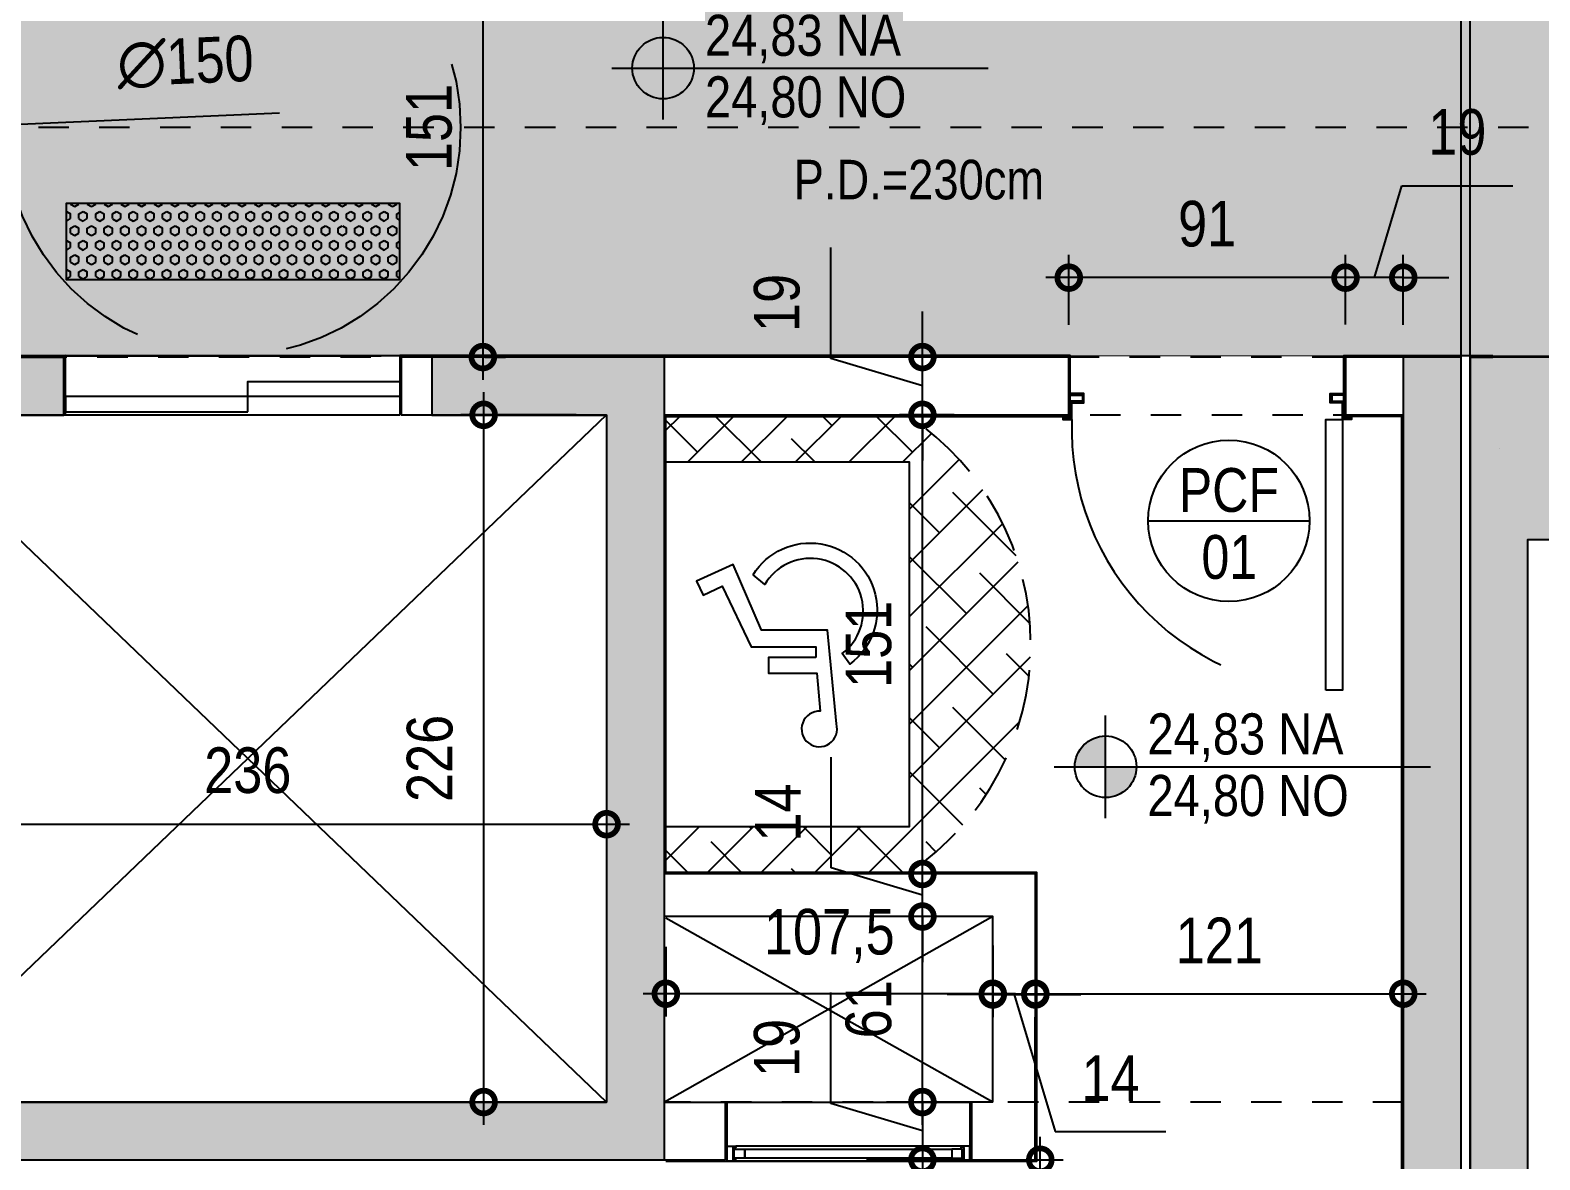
# Model space of a CAD drawing. Header units: metres. Extents: x -208 to 570, y -18 to 184.
# Drawn here: x 0.464 to 5.429, y -0.19 to 3.525 of the extents above; entities that cross this region are included whole.
import ezdxf
from ezdxf.enums import TextEntityAlignment as Align

# ---------------------------------------------------------------- set-up
doc = ezdxf.new("R2010")
doc.units = ezdxf.units.M
doc.header["$PDMODE"] = 35
doc.linetypes.add('DASHEDX2', pattern=[1.5, 1, -0.5])
doc.linetypes.add('ESTILO_TQS_0004', pattern=[1.12, 0.5, -0.2, 0.01, -0.2, 0.01, -0.2])
for name, color, linetype in [('1', 232, 'DASHEDX2'), ('20', 232, 'Continuous'), ('205', 232, 'ESTILO_TQS_0004'), ('242', 143, 'Continuous'), ('3', 2, 'Continuous'), ('ARQ-ALV ACAB', 4, 'Continuous'), ('ARQ-ALV OSSO', 5, 'Continuous'), ('ARQ-AUX1', 1, 'Continuous'), ('ARQ-CAX @ 1', 1, 'Continuous'), ('ARQ-DIM', 2, 'Continuous'), ('ARQ-DIM EMBASAM', 2, 'Continuous'), ('ARQ-HTC', 251, 'Continuous'), ('ARQ-PRJ', 7, 'DASHEDX2'), ('ARQ-SIM', 1, 'Continuous'), ('ARQ-SIM EMBASAM', 1, 'Continuous'), ('ARQ-TXT EMBASAM', 2, 'Continuous')]:
    doc.layers.add(name, color=color, linetype=linetype)
doc.layers.add('ARQ-FORRO', color=9, linetype='Continuous', lineweight=5)
doc.styles.add('Adesa', font='ARIALN.TTF')
doc.dimstyles.new('ADESA 1-0075', dxfattribs={"dimtxt": 0.15, "dimasz": 0.15, "dimexe": 0.075, "dimexo": 0.1, "dimgap": 0.1, "dimtad": 1, "dimdec": 1, "dimlfac": 100, "dimzin": 12, "dimtxsty": 'Adesa', "dimblk": 'DOTSMALL', "dimcen": 1, "dimdle": 0.075, "dimclrd": 1, "dimclre": 1, "dimclrt": 256, "dimazin": 3, "dimtm": 1e-09, "dimtfac": 1, "dimtdec": 1, "dimtmove": 1, "dimatfit": 0, "dimldrblk": 'DOTSMALL', "dimfxl": 0.8, "dimtvp": 2, "dimtolj": 1, "dimtzin": 0, "dimarcsym": 0})

# ---------------------------------------------------------------- blocks, each defined once
blk = doc.blocks.new('_DotSmall')
at = {"color": 0, "linetype": 'ByBlock', "const_width": 0.5}
blk.add_lwpolyline([(-0.0625, 0, 1), (0.0625, 0, 1)], format="xyb", close=True, dxfattribs=at)
blk = doc.blocks.new('*D126')
at = {"layer": 'ARQ-DIM EMBASAM', "color": 1, "lineweight": -2, "transparency": 16777216}
for p, q in [((3.7863, -1.4849), (3.7863, -0.115)), ((3.215, -0.19), (3.8613, -0.19)), ((3.4618, -1.4099), (3.8613, -1.4099))]:
    blk.add_line(p, q, dxfattribs=at)
at = {"layer": 'Defpoints', "color": 0, "transparency": 16777216}
for p in [(3.115, -0.19, 0), (3.7863, -0.19), (3.3618, -1.4099, 0)]:
    blk.add_point(p, dxfattribs=at)
at = {"layer": 'ARQ-DIM EMBASAM', "color": 1, "lineweight": -2, "transparency": 16777216, "xscale": 0.15, "yscale": 0.15, "zscale": 0.15}
for p, rotation in [((3.7863, -0.19), 90), ((3.7863, -1.4099), 270)]:
    blk.add_blockref('_DotSmall', p, dxfattribs=dict(at, rotation=rotation))
at = {"layer": 'ARQ-DIM EMBASAM', "transparency": 16777216, "insert": (3.611, -0.8), "char_height": 0.15, "attachment_point": 5, "rotation": 90, "style": 'Adesa'}
blk.add_mtext('\\A1;122', dxfattribs=at)
blk = doc.blocks.new('*D128')
at = {"layer": 'ARQ-DIM EMBASAM', "color": 1, "lineweight": -2, "transparency": 16777216}
for p, q in [((4.885, 2.7111), (4.9754, 3.0127)), ((4.9754, 3.0127), (5.3404, 3.0127)), ((4.79, 2.5576), (4.79, 2.7861)), ((4.98, 2.5564), (4.98, 2.7861)), ((4.79, 2.7111), (4.64, 2.7111)), ((4.98, 2.7111), (4.79, 2.7111)), ((4.98, 2.7111), (4.79, 2.7111)), ((4.98, 2.7111), (5.13, 2.7111))]:
    blk.add_line(p, q, dxfattribs=at)
at = {"layer": 'Defpoints', "color": 0, "transparency": 16777216}
for p in [(4.79, 2.7111), (4.79, 2.4576, 0), (4.98, 2.4564, 0)]:
    blk.add_point(p, dxfattribs=at)
at = {"layer": 'ARQ-DIM EMBASAM', "color": 1, "lineweight": -2, "transparency": 16777216, "xscale": 0.15, "yscale": 0.15, "zscale": 0.15}
blk.add_blockref('_DotSmall', (4.79, 2.7111), dxfattribs=at)
at = {"layer": 'ARQ-DIM EMBASAM', "color": 1, "lineweight": -2, "transparency": 16777216, "xscale": 0.15, "yscale": 0.15, "zscale": 0.15, "rotation": 180}
blk.add_blockref('_DotSmall', (4.98, 2.7111), dxfattribs=at)
at = {"layer": 'ARQ-DIM EMBASAM', "transparency": 16777216, "insert": (5.1579, 3.1893), "char_height": 0.15, "attachment_point": 5, "style": 'Adesa'}
blk.add_mtext('\\A1;19', dxfattribs=at)
blk = doc.blocks.new('*D129')
at = {"layer": 'ARQ-DIM EMBASAM', "color": 1, "lineweight": -2, "transparency": 16777216}
for p, q in [((3.88, 2.5564), (3.88, 2.7861)), ((4.79, 2.5576), (4.79, 2.7861)), ((4.865, 2.7111), (3.805, 2.7111))]:
    blk.add_line(p, q, dxfattribs=at)
at = {"layer": 'Defpoints', "color": 0, "transparency": 16777216}
for p in [(3.88, 2.7111), (3.88, 2.4564, 0), (4.79, 2.4576, 0)]:
    blk.add_point(p, dxfattribs=at)
at = {"layer": 'ARQ-DIM EMBASAM', "color": 1, "lineweight": -2, "transparency": 16777216, "xscale": 0.15, "yscale": 0.15, "zscale": 0.15, "rotation": 180}
blk.add_blockref('_DotSmall', (3.88, 2.7111), dxfattribs=at)
at = {"layer": 'ARQ-DIM EMBASAM', "color": 1, "lineweight": -2, "transparency": 16777216, "xscale": 0.15, "yscale": 0.15, "zscale": 0.15}
blk.add_blockref('_DotSmall', (4.79, 2.7111), dxfattribs=at)
at = {"layer": 'ARQ-DIM EMBASAM', "transparency": 16777216, "insert": (4.335, 2.8877), "char_height": 0.15, "attachment_point": 5, "style": 'Adesa'}
blk.add_mtext('\\A1;91', dxfattribs=at)
blk = doc.blocks.new('*D130')
at = {"layer": 'ARQ-DIM EMBASAM', "color": 1, "lineweight": -2, "transparency": 16777216}
for p, q in [((3.097, 2.4454), (3.097, 2.8104)), ((3.3986, 2.45), (3.3986, 2.6)), ((3.3986, 2.355), (3.097, 2.4454)), ((3.346, 2.45), (3.3236, 2.45)), ((3.3986, 2.26), (3.3986, 2.45)), ((3.3986, 2.26), (3.3986, 2.45)), ((3.346, 2.26), (3.3236, 2.26)), ((3.3986, 2.26), (3.3986, 2.11))]:
    blk.add_line(p, q, dxfattribs=at)
at = {"layer": 'Defpoints', "color": 0, "transparency": 16777216}
for p in [(3.3986, 2.45), (3.446, 2.45, 0), (3.446, 2.26, 0)]:
    blk.add_point(p, dxfattribs=at)
at = {"layer": 'ARQ-DIM EMBASAM', "color": 1, "lineweight": -2, "transparency": 16777216, "xscale": 0.15, "yscale": 0.15, "zscale": 0.15}
for p, rotation in [((3.3986, 2.45), 270), ((3.3986, 2.26), 90)]:
    blk.add_blockref('_DotSmall', p, dxfattribs=dict(at, rotation=rotation))
at = {"layer": 'ARQ-DIM EMBASAM', "transparency": 16777216, "insert": (2.9204, 2.6279), "char_height": 0.15, "attachment_point": 5, "rotation": 90, "style": 'Adesa'}
blk.add_mtext('\\A1;19', dxfattribs=at)
blk = doc.blocks.new('*D131')
at = {"layer": 'ARQ-DIM EMBASAM', "color": 1, "lineweight": -2, "transparency": 16777216}
for p, q in [((2.555, 0.5101), (2.555, 0.2812)), ((3.63, 0.5151), (3.63, 0.2812)), ((3.705, 0.3562), (2.48, 0.3562))]:
    blk.add_line(p, q, dxfattribs=at)
at = {"layer": 'Defpoints', "color": 0, "transparency": 16777216}
for p in [(2.555, 0.6101, 0), (3.63, 0.6151, 0), (2.555, 0.3562)]:
    blk.add_point(p, dxfattribs=at)
at = {"layer": 'ARQ-DIM EMBASAM', "color": 1, "lineweight": -2, "transparency": 16777216, "xscale": 0.15, "yscale": 0.15, "zscale": 0.15, "rotation": 180}
blk.add_blockref('_DotSmall', (2.555, 0.3562), dxfattribs=at)
at = {"layer": 'ARQ-DIM EMBASAM', "color": 1, "lineweight": -2, "transparency": 16777216, "xscale": 0.15, "yscale": 0.15, "zscale": 0.15}
blk.add_blockref('_DotSmall', (3.63, 0.3562), dxfattribs=at)
at = {"layer": 'ARQ-DIM EMBASAM', "transparency": 16777216, "insert": (3.0925, 0.5463), "char_height": 0.15, "attachment_point": 5, "style": 'Adesa'}
blk.add_mtext('\\A1;107,5', dxfattribs=at)
blk = doc.blocks.new('*D132')
at = {"layer": 'ARQ-DIM EMBASAM', "color": 1, "lineweight": -2, "transparency": 16777216}
for p, q in [((3.63, 0.5151), (3.63, 0.2787)), ((3.77, 0.5151), (3.77, 0.2787)), ((3.63, 0.3537), (3.48, 0.3537)), ((3.63, 0.3537), (3.77, 0.3537)), ((3.63, 0.3537), (3.77, 0.3537)), ((3.7, 0.3537), (3.8353, -0.0972)), ((3.77, 0.3537), (3.92, 0.3537)), ((3.8353, -0.0972), (4.1995, -0.0972))]:
    blk.add_line(p, q, dxfattribs=at)
at = {"layer": 'Defpoints', "color": 0, "transparency": 16777216}
for p in [(3.63, 0.6151, 0), (3.77, 0.6151, 0), (3.77, 0.3537)]:
    blk.add_point(p, dxfattribs=at)
at = {"layer": 'ARQ-DIM EMBASAM', "color": 1, "lineweight": -2, "transparency": 16777216, "xscale": 0.15, "yscale": 0.15, "zscale": 0.15}
blk.add_blockref('_DotSmall', (3.63, 0.3537), dxfattribs=at)
at = {"layer": 'ARQ-DIM EMBASAM', "color": 1, "lineweight": -2, "transparency": 16777216, "xscale": 0.15, "yscale": 0.15, "zscale": 0.15, "rotation": 180}
blk.add_blockref('_DotSmall', (3.77, 0.3537), dxfattribs=at)
at = {"layer": 'ARQ-DIM EMBASAM', "transparency": 16777216, "insert": (4.0174, 0.0781), "char_height": 0.15, "attachment_point": 5, "style": 'Adesa'}
blk.add_mtext('\\A1;14', dxfattribs=at)
blk = doc.blocks.new('*D133')
at = {"layer": 'ARQ-DIM EMBASAM', "color": 1, "lineweight": -2, "transparency": 16777216}
for p, q in [((3.77, 0.5151), (3.77, 0.2812)), ((4.98, 0.5176), (4.98, 0.2812)), ((3.695, 0.3562), (5.055, 0.3562))]:
    blk.add_line(p, q, dxfattribs=at)
at = {"layer": 'Defpoints', "color": 0, "transparency": 16777216}
for p in [(3.77, 0.6151, 0), (4.98, 0.6176, 0), (4.98, 0.3562)]:
    blk.add_point(p, dxfattribs=at)
at = {"layer": 'ARQ-DIM EMBASAM', "color": 1, "lineweight": -2, "transparency": 16777216, "xscale": 0.15, "yscale": 0.15, "zscale": 0.15, "rotation": 180}
blk.add_blockref('_DotSmall', (3.77, 0.3562), dxfattribs=at)
at = {"layer": 'ARQ-DIM EMBASAM', "color": 1, "lineweight": -2, "transparency": 16777216, "xscale": 0.15, "yscale": 0.15, "zscale": 0.15}
blk.add_blockref('_DotSmall', (4.98, 0.3562), dxfattribs=at)
at = {"layer": 'ARQ-DIM EMBASAM', "transparency": 16777216, "insert": (4.375, 0.5315), "char_height": 0.15, "attachment_point": 5, "style": 'Adesa'}
blk.add_mtext('\\A1;121', dxfattribs=at)
blk = doc.blocks.new('*D134')
at = {"layer": 'ARQ-DIM EMBASAM', "color": 1, "lineweight": -2, "transparency": 16777216}
for p, q in [((3.3986, -0.0751), (3.3986, 0.685)), ((3.53, 0.61), (3.3236, 0.61)), ((3.4155, -0.0001), (3.3236, -0.0001))]:
    blk.add_line(p, q, dxfattribs=at)
at = {"layer": 'Defpoints', "color": 0, "transparency": 16777216}
for p in [(3.3986, 0.61), (3.63, 0.61, 0), (3.5155, -0.0001, 0)]:
    blk.add_point(p, dxfattribs=at)
at = {"layer": 'ARQ-DIM EMBASAM', "color": 1, "lineweight": -2, "transparency": 16777216, "xscale": 0.15, "yscale": 0.15, "zscale": 0.15}
for p, rotation in [((3.3986, 0.61), 90), ((3.3986, -0.0001), 270)]:
    blk.add_blockref('_DotSmall', p, dxfattribs=dict(at, rotation=rotation))
at = {"layer": 'ARQ-DIM EMBASAM', "transparency": 16777216, "insert": (3.222, 0.305), "char_height": 0.15, "attachment_point": 5, "rotation": 90, "style": 'Adesa'}
blk.add_mtext('\\A1;61', dxfattribs=at)
blk = doc.blocks.new('*D135')
at = {"layer": 'ARQ-DIM EMBASAM', "color": 1, "lineweight": -2, "transparency": 16777216}
for p, q in [((3.0983, 0.7701), (3.0983, 1.1343)), ((3.3986, 0.75), (3.3986, 0.9)), ((3.3986, 0.68), (3.0983, 0.7701)), ((3.5675, 0.75), (3.3236, 0.75)), ((3.3986, 0.61), (3.3986, 0.75)), ((3.3986, 0.61), (3.3986, 0.75)), ((3.53, 0.61), (3.3236, 0.61)), ((3.3986, 0.61), (3.3986, 0.46))]:
    blk.add_line(p, q, dxfattribs=at)
at = {"layer": 'Defpoints', "color": 0, "transparency": 16777216}
for p in [(3.3986, 0.75), (3.6675, 0.75, 0), (3.63, 0.61, 0)]:
    blk.add_point(p, dxfattribs=at)
at = {"layer": 'ARQ-DIM EMBASAM', "color": 1, "lineweight": -2, "transparency": 16777216, "xscale": 0.15, "yscale": 0.15, "zscale": 0.15}
for p, rotation in [((3.3986, 0.75), 270), ((3.3986, 0.61), 90)]:
    blk.add_blockref('_DotSmall', p, dxfattribs=dict(at, rotation=rotation))
at = {"layer": 'ARQ-DIM EMBASAM', "transparency": 16777216, "insert": (2.9229, 0.9522), "char_height": 0.15, "attachment_point": 5, "rotation": 90, "style": 'Adesa'}
blk.add_mtext('\\A1;14', dxfattribs=at)
blk = doc.blocks.new('*D136')
at = {"layer": 'ARQ-DIM EMBASAM', "color": 1, "lineweight": -2, "transparency": 16777216}
for p, q in [((3.3986, 0.675), (3.3986, 2.335)), ((3.5035, 2.26), (3.3236, 2.26)), ((3.5675, 0.75), (3.3236, 0.75))]:
    blk.add_line(p, q, dxfattribs=at)
at = {"layer": 'Defpoints', "color": 0, "transparency": 16777216}
for p in [(3.3986, 2.26), (3.6035, 2.26, 0), (3.6675, 0.75, 0)]:
    blk.add_point(p, dxfattribs=at)
at = {"layer": 'ARQ-DIM EMBASAM', "color": 1, "lineweight": -2, "transparency": 16777216, "xscale": 0.15, "yscale": 0.15, "zscale": 0.15}
for p, rotation in [((3.3986, 2.26), 90), ((3.3986, 0.75), 270)]:
    blk.add_blockref('_DotSmall', p, dxfattribs=dict(at, rotation=rotation))
at = {"layer": 'ARQ-DIM EMBASAM', "transparency": 16777216, "insert": (3.222, 1.505), "char_height": 0.15, "attachment_point": 5, "rotation": 90, "style": 'Adesa'}
blk.add_mtext('\\A1;151', dxfattribs=at)
blk = doc.blocks.new('NipAcOs')
at = {"layer": 'ARQ-SIM'}
h = blk.add_hatch(color=256, dxfattribs=at)
h.dxf.hatch_style = 1
h.paths.add_polyline_path([(0, 0.15, 0.414214), (-0.15, 0), (0, 0)])
h.paths.add_polyline_path([(0.15, 0), (0, 0), (0, -0.15, 0.414214)])
for p, q in [((0, -0.25), (0, 0.25)), ((-0.25, 0), (0.15, 0)), ((0.15, 0), (1.5834, 0))]:
    blk.add_line(p, q, dxfattribs=at)
blk.add_circle((0, 0), 0.15, dxfattribs=at)
at = {"style": 'Adesa'}
for p in [(0.204, 0.06), (0.204, -0.24)]:
    blk.add_attdef('000,00', p, '', height=0.2, dxfattribs=at)
blk = doc.blocks.new('TIPO COTA$0$Chamada_planta')
at = {"layer": 'ARQ-SIM'}
blk.add_line((-0.983, 0), (0.983, 0), dxfattribs=at)
blk.add_circle((0, 0), 0.983, dxfattribs=at)
at = {"layer": 'ARQ-SIM', "color": 2, "style": 'Adesa'}
for tag, p in [('NUMERO', (0, 0.234)), ('C.D.', (0, -0.272))]:
    blk.add_attdef(tag, text='', height=0.5, dxfattribs=at).set_placement(p, align=Align.MIDDLE_CENTER)
blk = doc.blocks.new('*D246')
at = {"layer": 'ARQ-DIM', "color": 1, "lineweight": -2, "transparency": 16777216}
for p, q in [((3.097, -0.0045), (3.097, 0.3604)), ((3.3986, 0), (3.3986, 0.15)), ((3.3986, -0.095), (3.097, -0.0045)), ((3.4905, 0), (3.3236, 0)), ((3.3986, 0), (3.3986, -0.19)), ((3.3986, 0), (3.3986, -0.19)), ((3.4905, -0.19), (3.3236, -0.19)), ((3.3986, -0.19), (3.3986, -0.34))]:
    blk.add_line(p, q, dxfattribs=at)
at = {"layer": 'Defpoints', "color": 0, "transparency": 16777216}
for p in [(3.5905, 0), (3.3986, -0.19), (3.5905, -0.19, 0)]:
    blk.add_point(p, dxfattribs=at)
at = {"layer": 'ARQ-DIM', "color": 1, "lineweight": -2, "transparency": 16777216, "xscale": 0.15, "yscale": 0.15, "zscale": 0.15}
for p, rotation in [((3.3986, 0), 270), ((3.3986, -0.19), 90)]:
    blk.add_blockref('_DotSmall', p, dxfattribs=dict(at, rotation=rotation))
at = {"layer": 'ARQ-DIM', "transparency": 16777216, "insert": (2.9204, 0.1779), "char_height": 0.15, "attachment_point": 5, "rotation": 90, "style": 'Adesa'}
blk.add_mtext('\\A1;19', dxfattribs=at)
blk = doc.blocks.new('*U457')
at = {"layer": 'ARQ-HTC'}
h = blk.add_hatch(dxfattribs=at)
h.set_pattern_fill('ANSI38', color=256, angle=90)
h.set_pattern_definition([(135, (28.00371, -133.90091), (-0.08838835, -0.08838835), []), (225, (28.00371, -133.90091), (-0.08838835, -0.26516504), [0.3125, -0.1875])])
h.paths.add_polyline_path([(-0.15, 0.8), (-0.15, 0), (0, 0), (0, 0.8), (1.2, 0.8), (1.2, 0), (1.35, 0), (1.35, 0.8, 0.533333)])
at = {"color": 7, "linetype": 'DASHEDX2', "ltscale": 0.2}
blk.add_lwpolyline([(1.35, 0.8), (1.35, 0), (-0.15, 0), (-0.15, 0.8, -0.533333)], format="xyb", close=True, dxfattribs=at)
at = {"flags": 128}
blk.add_lwpolyline([(0, 0), (0, 0.8), (1.2, 0.8), (1.2, 0)], close=True, dxfattribs=at)
for points in [[(0.3708, 0.2869, -1.21092), (0.6645, 0.605), (0.63, 0.5799, 1.220785), (0.4034, 0.3251)], [(0.6428, 0.493), (0.6428, 0.3378), (0.6946, 0.3378), (0.6946, 0.4964), (0.8198, 0.5078, 3.158623), (0.8613, 0.5607), (0.5527, 0.5315), (0.5527, 0.3144), (0.3374, 0.2209), (0.3925, 0.1007), (0.4376, 0.1222), (0.4087, 0.1854), (0.6078, 0.281), (0.6078, 0.493)]]:
    blk.add_lwpolyline(points, format="xyb", close=True, dxfattribs=at)
blk = doc.blocks.new('*U458')
for points in [[(-0.91, -0.09), (-0.915, -0.09), (-0.915, -0.1), (-0.885, -0.1), (-0.885, -0.045), (-0.845, -0.045), (-0.845, -0.015), (-0.89, -0.015), (-0.89, -0.02), (-0.85, -0.02), (-0.85, -0.04), (-0.89, -0.04), (-0.89, -0.095), (-0.91, -0.095), (-0.91, -0.09)], [(0.03, -0.09), (0.035, -0.09), (0.035, -0.1), (0.005, -0.1), (0.005, -0.045), (-0.035, -0.045), (-0.035, -0.015), (0.01, -0.015), (0.01, -0.02), (-0.03, -0.02), (-0.03, -0.04), (0.01, -0.04), (0.01, -0.095), (0.03, -0.095), (0.03, -0.09)]]:
    blk.add_lwpolyline(points)
blk.add_lwpolyline([(-0.05, -0.99), (-0.05, -0.1), (0.005, -0.1), (0.005, -0.99)], close=True)
at = {"layer": 'ARQ-PRJ'}
blk.add_arc((-0.026, -0.131), 0.8596, 177.9345, 272.0655, dxfattribs=at)
blk = doc.blocks.new('*U467')
at = {"layer": 'ARQ-HTC'}
h = blk.add_hatch(dxfattribs=at)
h.set_pattern_fill('HEX', color=256, scale=0.5)
h.set_pattern_definition([(0, (0, 10.2387), (0, 2.7496307), [1.5875, -3.175]), (120, (0, 10.2387), (-2.38125, -1.3748153), [1.5875, -3.175]), (60, (1.5875, 10.2387), (-2.38125, 1.3748153), [1.5875, -3.175])])
h.paths.add_polyline_path([(1521.89, 743.99), (1546.89, 743.99), (1546.89, 753.99), (1546.89, 853.75), (1521.89, 853.75)])
at = {"color": 252}
blk.add_lwpolyline([(1546.89, 753.99), (1546.89, 743.99), (1521.89, 743.99), (1521.89, 853.75), (1546.89, 853.75), (1546.89, 753.99)], dxfattribs=at)
blk = doc.blocks.new('*U469')
at = {"color": 0, "linetype": 'ByBlock', "ltscale": 0.5}
for points in [[(0.02, -0.045), (0.02, -0.045), (0.02, -0.045), (0.02, -0.045), (0.02, -0.045), (0.02, -0.045), (0.02, -0.045), (0.02, -0.045), (0.02, -0.045), (0.03, -0.045), (0.03, -0.05), (0, -0.05), (0, 0), (0.03, 0), (0.03, -0.005), (0.02, -0.005), (0.02, -0.045)], [(0.78, -0.045), (0.78, -0.045), (0.78, -0.045), (0.78, -0.045), (0.78, -0.045), (0.78, -0.045), (0.78, -0.045), (0.78, -0.045), (0.78, -0.045), (0.77, -0.045), (0.77, -0.05), (0.8, -0.05), (0.8, 0), (0.77, 0), (0.77, -0.005), (0.78, -0.005), (0.78, -0.045)], [(0.025, -0.01), (0.06, -0.01), (0.06, -0.04), (0.025, -0.04)], [(0.775, -0.01), (0.74, -0.01), (0.74, -0.04), (0.775, -0.04)]]:
    blk.add_lwpolyline(points, close=True, dxfattribs=at)
at = {"color": 8, "linetype": 'ByBlock', "ltscale": 0.5}
for points in [[(0.77, 0), (0.03, 0)], [(0.77, -0.05), (0.03, -0.05)]]:
    blk.add_lwpolyline(points, dxfattribs=at)
at = {"color": 7, "linetype": 'ByBlock', "ltscale": 0.5}
blk.add_lwpolyline([(0.74, -0.01), (0.74, -0.04), (0.06, -0.04), (0.06, -0.01)], close=True, dxfattribs=at)
blk = doc.blocks.new('CIRCULAÇAO VERTICAL EMBASAMENTO')
at = {"layer": 'ARQ-FORRO'}
h = blk.add_hatch(color=256, dxfattribs=at)
h.dxf.hatch_style = 1
h.paths.add_polyline_path([(-0.3501, 2.452), (5.5549, 2.4551), (5.555, 3.9601), (4.98, 3.96), (4.98, 4.4652), (3.8253, 4.4654), (3.8249, 9.235), (2.3249, 9.2351), (2.3249, 3.955), (-0.3501, 3.955)])
at = {"color": 7}
blk.add_lwpolyline([(2.7549, -0.0001), (3.5549, -0.0001)], dxfattribs=at)
at = {"layer": 'ARQ-ALV ACAB', "elevation": 0}
for points in [[(0.58, 2.26), (0.58, 2.455), (-0.35, 2.452)], [(2.5549, -0.195), (3.7749, -0.195), (3.775, 0.755), (2.555, 0.755), (2.555, 2.255), (3.885, 2.255), (3.8849, 2.455), (1.6799, 2.455), (1.6799, 2.26)], [(4.975, -2.1163), (4.9749, 2.255), (4.785, 2.255), (4.7849, 2.455), (5.2749, 2.455)], [(2.7499, -0.0001), (2.7549, -0.0001), (2.7549, -0.195)], [(3.5599, 0), (3.5549, 0), (3.5549, -0.195)]]:
    blk.add_lwpolyline(points, dxfattribs=at)
at = {"layer": 'ARQ-ALV OSSO', "elevation": 0}
for points in [[(-0.275, 2.45), (0.575, 2.45)], [(-0.075, -3), (5.17, -3), (5.1699, 2.45), (4.7899, 2.45), (4.79, 2.26), (4.98, 2.26), (4.98, -2.81), (0, -2.81), (0, -0.19), (2.5499, -0.19), (2.55, 2.26)], [(0.575, 2.45), (0.575, 2.26)], [(2.55, 2.26), (3.88, 2.26), (3.8799, 2.45), (2.6249, 2.45), (1.6849, 2.45), (1.6849, 2.26), (2.36, 2.26)], [(5.275, -3), (5.2, -3), (5.1999, 2.45), (5.2749, 2.45)], [(0, 2.26), (0.575, 2.26)], [(2.36, 2.26), (2.36, 0)], [(3.5599, -0.19), (3.7699, -0.19), (3.77, 0.75), (2.55, 0.75)], [(3.6299, 0), (3.63, 0.61), (2.55, 0.61)], [(0, 0), (2.36, 0)], [(2.7499, 0), (2.7499, -0.19)], [(3.5599, 0), (3.5599, -0.19)], [(2.5499, -0.19), (2.7499, -0.19)]]:
    blk.add_lwpolyline(points, dxfattribs=at)
at = {"layer": 'ARQ-ALV OSSO'}
for points in [[(2.5499, -0.0001), (2.7549, -0.0001)], [(3.6299, 0), (3.5599, 0)]]:
    blk.add_lwpolyline(points, dxfattribs=at)
at = {"layer": 'ARQ-AUX1'}
for p, q in [((0.58, 2.455, 0), (1.6799, 2.455, 0)), ((0.58, 2.26, 0), (1.6799, 2.26, 0))]:
    blk.add_line(p, q, dxfattribs=at)
at = {"layer": 'ARQ-AUX1', "elevation": 0}
for points in [[(1.18, 2.32), (1.18, 2.37), (1.6799, 2.37), (1.6798, 2.32)], [(1.18, 2.27), (1.18, 2.32), (0.58, 2.3199), (0.58, 2.2699)]]:
    blk.add_lwpolyline(points, close=True, dxfattribs=at)
at = {"layer": 'ARQ-FORRO', "elevation": 0}
blk.add_lwpolyline([(-0.3501, 2.452), (5.5549, 2.4551), (5.555, 3.9601), (4.98, 3.96), (4.98, 4.4652), (3.8253, 4.4654), (3.8249, 9.235), (2.3249, 9.2351), (2.3249, 3.955), (-0.3501, 3.955)], close=True, dxfattribs=at)
at = {"layer": 'ARQ-PRJ'}
blk.add_circle((1.13, 3.205, 0), 0.75, dxfattribs=at)
at = {"layer": 'ARQ-SIM', "elevation": 0}
for points in [[(2.36, 2.26), (0, 0)], [(2.36, 0), (0, 2.26)], [(3.63, 0.61), (2.5499, 0)], [(3.6299, 0), (2.555, 0.605)]]:
    blk.add_lwpolyline(points, dxfattribs=at)
at = {"color": 252, "xscale": -0.01000000000000001, "yscale": 0.01000000000000001, "zscale": 0.01000000000000001, "rotation": 270}
blk.add_blockref('*U467', (-6.8577, -12.5142, 0), dxfattribs=at)
at = {"layer": 'ARQ-CAX @ 1'}
for name, p in [('*U458', (4.775, 2.345, 0)), ('*U469', (2.7549, -0.145, 0))]:
    blk.add_blockref(name, p, dxfattribs=at)
at = {"layer": 'ARQ-SIM', "rotation": 270.0000000647859}
blk.add_blockref('*U457', (2.555, 2.105, 0), dxfattribs=at)
blk = doc.blocks.new('*D427')
at = {"layer": 'ARQ-DIM EMBASAM', "color": 1, "lineweight": -2, "transparency": 16777216}
for p, q in [((1.953, 4.035), (1.953, 2.375)), ((1.9593, 3.96), (2.028, 3.96)), ((1.9593, 2.45), (2.028, 2.45))]:
    blk.add_line(p, q, dxfattribs=at)
at = {"layer": 'Defpoints', "color": 0, "transparency": 16777216}
for p in [(1.8593, 3.96, 0), (1.8593, 2.45, 0), (1.953, 2.45)]:
    blk.add_point(p, dxfattribs=at)
at = {"layer": 'ARQ-DIM EMBASAM', "color": 1, "lineweight": -2, "transparency": 16777216, "xscale": 0.15, "yscale": 0.15, "zscale": 0.15}
for p, rotation in [((1.953, 3.96), 90), ((1.953, 2.45), 270)]:
    blk.add_blockref('_DotSmall', p, dxfattribs=dict(at, rotation=rotation))
at = {"layer": 'ARQ-DIM EMBASAM', "transparency": 16777216, "insert": (1.7764, 3.205), "char_height": 0.15, "attachment_point": 5, "rotation": 90, "style": 'Adesa'}
blk.add_mtext('\\A1;151', dxfattribs=at)
blk = doc.blocks.new('*D429')
at = {"layer": 'ARQ-DIM EMBASAM', "color": 1, "lineweight": -2, "transparency": 16777216}
for p, q in [((1.9556, 2.335), (1.9556, -0.075)), ((2.26, 2.26), (1.8806, 2.26)), ((2.2599, 0), (1.8806, 0))]:
    blk.add_line(p, q, dxfattribs=at)
at = {"layer": 'Defpoints', "color": 0, "transparency": 16777216}
for p in [(2.36, 2.26, 0), (1.9556, 0), (2.3599, 0, 0)]:
    blk.add_point(p, dxfattribs=at)
at = {"layer": 'ARQ-DIM EMBASAM', "color": 1, "lineweight": -2, "transparency": 16777216, "xscale": 0.15, "yscale": 0.15, "zscale": 0.15}
for p, rotation in [((1.9556, 2.26), 90), ((1.9556, 0), 270)]:
    blk.add_blockref('_DotSmall', p, dxfattribs=dict(at, rotation=rotation))
at = {"layer": 'ARQ-DIM EMBASAM', "transparency": 16777216, "insert": (1.779, 1.13), "char_height": 0.15, "attachment_point": 5, "rotation": 90, "style": 'Adesa'}
blk.add_mtext('\\A1;226', dxfattribs=at)
blk = doc.blocks.new('*D430')
at = {"layer": 'ARQ-DIM EMBASAM', "color": 1, "lineweight": -2, "transparency": 16777216}
for p, q in [((2.36, 1.0699), (2.36, 0.8387)), ((0, 0.9949), (0, 0.8387)), ((-0.075, 0.9137), (2.435, 0.9137))]:
    blk.add_line(p, q, dxfattribs=at)
at = {"layer": 'Defpoints', "color": 0, "transparency": 16777216}
for p in [(2.36, 1.1699), (0, 1.0949), (2.36, 0.9137)]:
    blk.add_point(p, dxfattribs=at)
at = {"layer": 'ARQ-DIM EMBASAM', "color": 1, "lineweight": -2, "transparency": 16777216, "xscale": 0.15, "yscale": 0.15, "zscale": 0.15, "rotation": 180}
blk.add_blockref('_DotSmall', (0, 0.9137), dxfattribs=at)
at = {"layer": 'ARQ-DIM EMBASAM', "color": 1, "lineweight": -2, "transparency": 16777216, "xscale": 0.15, "yscale": 0.15, "zscale": 0.15}
blk.add_blockref('_DotSmall', (2.36, 0.9137), dxfattribs=at)
at = {"layer": 'ARQ-DIM EMBASAM', "transparency": 16777216, "insert": (1.18, 1.0903), "char_height": 0.15, "attachment_point": 5, "style": 'Adesa'}
blk.add_mtext('\\A1;236', dxfattribs=at)
blk = doc.blocks.new('*D446')
at = {"layer": 'ARQ-DIM EMBASAM', "color": 1, "lineweight": -2, "transparency": 16777216}
blk.add_line((1.2844, 3.2516), (0.3806, 3.2127), dxfattribs=at)
at = {"layer": 'Defpoints', "color": 0, "transparency": 16777216}
for p in [(1.8792, 3.2773), (0.3806, 3.2127)]:
    blk.add_point(p, dxfattribs=at)
at = {"layer": 'ARQ-DIM EMBASAM', "color": 1, "lineweight": -2, "transparency": 16777216, "xscale": 0.15, "yscale": 0.15, "zscale": 0.15, "rotation": 182.4675350724067}
blk.add_blockref('_DotSmall', (0.3806, 3.2127), dxfattribs=at)
at = {"layer": 'ARQ-DIM EMBASAM', "transparency": 16777216, "insert": (0.9746, 3.4192), "char_height": 0.15, "attachment_point": 5, "rotation": 2.4675, "style": 'Adesa'}
blk.add_mtext('\\A1;∅150', dxfattribs=at)
blk = doc.blocks.new('est-lo-04-3s1-r00')
at = {"layer": '3'}
h = blk.add_hatch(color=8, dxfattribs=at)
h.dxf.hatch_style = 1
h.paths.add_polyline_path([(4475.191758, 253.001099), (4475.878152, 333.001099), (4505.879256, 333.001099), (4505.192862, 253.001099)])
h.paths.add_polyline_path([(3747.433087, 1169.228498), (3760.152345, 1196.349162), (3681.053169, 1233.445703), (3675.029004, 1220.600666), (3675.00299, 1203.197324)])
h.paths.add_polyline_path([(498.003039, 395.921113), (498.003039, 923.986062), (353.003016, 923.986062), (353.003016, 942.98646), (517.003016, 942.98646), (517.003016, 395.921113)])
h.paths.add_polyline_path([(2530.003309, 842.98646), (2570.003309, 842.98646), (2570.003309, 942.98646), (2530.003309, 942.98646)])
h.paths.add_polyline_path([(-1638.90411, 2308.417379), (-1639.710789, 2308.080731), (-1626.939173, 2277.47733), (-1605.475816, 2266.181704), (-1591.086746, 2295.422123), (-1602.796368, 2323.486104)])
h.paths.add_polyline_path([(4508.00299, 805.7767), (4478.00299, 805.7767), (4478.00299, 826.723061), (4459.043779, 835.628023), (4471.79773, 862.781968), (4508.00299, 845.7767)])
h.paths.add_polyline_path([(4455.672261, -47.110163), (4430.065737, -31.479874), (4388.384967, -99.763938), (4413.991491, -115.394227)])
h.paths.add_polyline_path([(520.003309, 245.003526), (520.003309, -299.999844), (555.003309, -299.999844), (555.003309, -229.999844), (539.003309, -229.999844), (539.003309, 185.003526), (555.003309, 185.003526), (555.003309, 245.003526)])
h.paths.add_polyline_path([(-35, 244.918632), (-35, 184.918632), (-19, 184.918632), (-19, -230), (-35, -230), (-35, -300), (517, -300), (517, 245), (498, 245), (498, -281), (0, -281), (0, -19), (255, -19), (255, 244.918632), (178.506963, 244.918632), (178.506963, 225.918632), (236, 225.918632), (236, 0), (0, 0), (0, 225.918632), (57.5, 225.918632), (57.5, 244.918632)])
h.paths.add_polyline_path([(-34.995574, 942.98646), (-34.995574, 872.98646), (-18.995574, 872.98646), (-18.995574, 455.988714), (-34.995574, 455.988714), (-34.995574, 395.921113), (232.004426, 395.921113), (232.004426, 481.921874), (213.004426, 481.921874), (213.004426, 414.921113), (0.004426, 414.921113), (0.004426, 923.98646), (213.004426, 923.98646), (213.004426, 854.986062), (232.004426, 854.986062), (232.004426, 923.98646), (252.004426, 923.98646), (252.004426, 942.98646)])
h.paths.add_polyline_path([(3675.00299, -300.023234), (3705.00299, -300.023234), (3705.00299, -220.023234), (3675.00299, -220.023234)])
h.paths.add_polyline_path([(4478.00299, 634.98646), (4508.00299, 634.98646), (4508.00299, 714.98646), (4478.00299, 714.98646)])
h.paths.add_polyline_path([(4050.790041, -299.818694), (4130.351793, -291.456417), (4127.215939, -261.620761), (4047.654187, -269.983038)])
h.paths.add_polyline_path([(4074.00299, 253.001099), (4104.00299, 253.001099), (4104.00299, 333.001099), (4074.00299, 333.001099)])
h.paths.add_polyline_path([(4074.00299, 634.98646), (4104.00299, 634.98646), (4104.00299, 714.98646), (4074.00299, 714.98646)])
h.paths.add_polyline_path([(4061.608776, 1022.002062), (4134.019296, 987.991525), (4146.773247, 1015.14547), (4074.362727, 1049.156007)])
h.paths.add_polyline_path([(3675.00299, 634.98646), (3705.00299, 634.98646), (3705.00299, 714.98646), (3675.00299, 714.98646)])
h.paths.add_polyline_path([(3675.00299, 253.001099), (3705.00299, 253.001099), (3705.00299, 333.001099), (3675.00299, 333.001099)])
h.paths.add_polyline_path([(2337.785418, 1567.555313), (2315.359741, 1578.604703), (2293.260961, 1533.753349), (2315.686638, 1522.703959)])
h.paths.add_polyline_path([(870.291031, 1584.94023), (853.247517, 1593.337766), (826.665145, 1539.555944), (843.70866, 1531.158408)])
h.paths.add_polyline_path([(890.02575, 1575.217005), (872.982236, 1583.614541), (846.399864, 1529.832719), (863.443379, 1521.435183)])
h.paths.add_polyline_path([(1025.867309, 1900.695523), (1008.823795, 1909.093059), (969.045991, 1828.360622), (986.089505, 1819.963086)])
h.paths.add_polyline_path([(1045.605182, 1890.970748), (1028.561668, 1899.368284), (988.783864, 1818.635847), (1005.827379, 1810.238311)])
h.paths.add_polyline_path([(-3325.919868, 1288.067867), (-3293.620189, 1301.548622), (-3303.249301, 1324.619823), (-3335.54898, 1311.139067)])
h.paths.add_polyline_path([(-2327.384158, 1704.758701), (-2295.08448, 1718.239457), (-2304.713592, 1741.310657), (-2337.01327, 1727.829901)])
h.paths.add_polyline_path([(-2830.337783, 1494.85313), (-2793.423878, 1510.25974), (-2803.05301, 1533.330931), (-2839.966914, 1517.924321)])
h.paths.add_polyline_path([(-3380.339856, 153.000156), (-3355.339856, 153.000156), (-3355.339856, 223.000156), (-3380.339856, 223.000156)])
h.paths.add_polyline_path([(-2936.336043, 204.000156), (-2936.336043, 454.000156), (-2955.336043, 454.000156), (-2955.336043, 204.000156)])
h.paths.add_polyline_path([(-2042.45661, 2561.553446), (-2019.343795, 2506.183799), (-2001.810073, 2513.502857), (-2024.922888, 2568.872504)])
h.paths.add_polyline_path([(-2269.846055, 3106.51942), (-2246.73324, 3051.149773), (-2229.199518, 3058.468831), (-2252.312333, 3113.838478)])
h.paths.add_polyline_path([(-1900.243914, 3260.782262), (-1892.924846, 3243.248545), (-1837.555212, 3266.361391), (-1844.87428, 3283.895109)])
h.paths.add_polyline_path([(213.004314, 592.921874), (232.004314, 592.921874), (232.004314, 744.000156), (213.004314, 744.000156)], flags=17)
h.paths.add_polyline_path([(3672.003309, 253.001099), (3672.003309, 388.001099), (3637.003309, 388.001099), (3637.003309, 253.001099)])
h.paths.add_polyline_path([(3637.003309, 942.98646), (3637.003194, 872.98646), (3653.003309, 872.98646), (3653.003309, 599.001099), (3637.003309, 599.001099), (3637.003309, 539.001099), (3672.003309, 539.001099), (3672.003309, 942.98646)])
h.paths.add_polyline_path([(3672.003424, 102.001099), (3637.003309, 102.001099), (3637.003309, 42.001099), (3653.003307, 42.001099), (3653.003307, -229.998901), (3637.003309, -229.998901), (3637.003309, -299.998901), (3672.003424, -299.998901)])
h.paths.add_polyline_path([(3075.003309, -299.999844), (3110.003309, -299.999844), (3110.003309, -199.999844), (3075.003309, -199.999844)])
h.paths.add_polyline_path([(3075.003309, 270.500177), (3110.003309, 270.500177), (3110.003309, 370.500177), (3075.003309, 370.500177)])
h.paths.add_polyline_path([(520.003309, 942.98646), (520.003309, 395.925027), (555.003309, 395.925027), (555.003309, 451.98646), (539.003309, 451.98646), (539.003309, 872.98646), (555.003309, 872.98646), (555.003309, 942.98646)])
h.paths.add_polyline_path([(-2102.995138, 253.000177), (-2102.995138, 388.000177), (-2137.995138, 388.000177), (-2137.995138, 253.000177)])
h.paths.add_polyline_path([(-2137.995138, 101.999935), (-2137.995138, -299.999844), (-2102.995138, -299.999844), (-2102.995138, -229.999844), (-2118.995138, -229.999844), (-2118.995138, 41.999935), (-2102.995138, 41.999935), (-2102.995138, 101.999935)])
h.paths.add_polyline_path([(-2137.995141, 942.988972), (-2137.995141, 538.988972), (-2102.995141, 538.988972), (-2102.995141, 598.988972), (-2118.995141, 598.988972), (-2118.995141, 872.988972), (-2102.995141, 872.988972), (-2102.995141, 942.988972)])
h.paths.add_polyline_path([(3075.003309, 842.98646), (3110.003309, 842.98646), (3110.003309, 942.98646), (3075.003309, 942.98646)])
h.paths.add_polyline_path([(2530.003309, -299.999844), (2570.003309, -299.999844), (2570.003309, -199.999844), (2530.003309, -199.999844)])
h.paths.add_polyline_path([(2530.003309, 145.003526), (2570.003309, 145.003526), (2570.003309, 245.003526), (2530.003309, 245.003526)])
h.paths.add_polyline_path([(2530.003309, 395.98646), (2570.003309, 395.98646), (2570.003309, 495.98646), (2530.003309, 495.98646)])
h.paths.add_polyline_path([(1995.003309, -299.999844), (2030.003309, -299.999844), (2030.003309, -199.999844), (1995.003309, -199.999844)])
h.paths.add_polyline_path([(1995.003309, 145.003526), (2030.003309, 145.003526), (2030.003309, 245.003526), (1995.003309, 245.003526)])
h.paths.add_polyline_path([(1995.003309, 395.98646), (2030.003309, 395.98646), (2030.003309, 495.98646), (1995.003309, 495.98646)])
h.paths.add_polyline_path([(1995.003309, 842.98646), (2030.003309, 842.98646), (2030.003309, 942.98646), (1995.003309, 942.98646)])
h.paths.add_polyline_path([(1460.003309, -299.999844), (1495.003309, -299.999844), (1495.003309, -199.999844), (1460.003309, -199.999844)])
h.paths.add_polyline_path([(1460.003309, 145.003526), (1495.003309, 145.003526), (1495.003309, 245.003526), (1460.003309, 245.003526)])
h.paths.add_polyline_path([(1460.003309, 395.98646), (1495.003309, 395.98646), (1495.003309, 495.98646), (1460.003309, 495.98646)])
h.paths.add_polyline_path([(1460.003309, 842.98646), (1495.003309, 842.98646), (1495.003309, 942.98646), (1460.003309, 942.98646)])
h.paths.add_polyline_path([(925.003309, -299.999844), (960.003309, -299.999844), (960.003309, -199.999844), (925.003309, -199.999844)])
h.paths.add_polyline_path([(925.003309, 145.003526), (960.003309, 145.003526), (960.003309, 245.003526), (925.003309, 245.003526)])
h.paths.add_polyline_path([(925.003309, 395.98646), (960.003309, 395.98646), (960.003309, 495.98646), (925.003309, 495.98646)])
h.paths.add_polyline_path([(925.003309, 842.98646), (960.003309, 842.98646), (960.003309, 942.98646), (925.003309, 942.98646)])
h.paths.add_polyline_path([(-1582.999721, -299.999844), (-1547.999721, -299.999844), (-1547.999721, -199.999844), (-1582.999721, -199.999844)])
h.paths.add_polyline_path([(-500.999721, -299.999844), (-465.999721, -299.999844), (-465.999721, -199.999844), (-500.999721, -199.999844)])
h.paths.add_polyline_path([(-1042.999721, -299.999844), (-1002.999721, -299.999844), (-1002.999721, -199.999844), (-1042.999721, -199.999844)])
h.paths.add_polyline_path([(-500.999721, 145.003526), (-465.999721, 145.003526), (-465.999721, 245.003526), (-500.999721, 245.003526)])
h.paths.add_polyline_path([(-1042.999721, 145.003526), (-1002.999721, 145.003526), (-1002.999721, 245.003526), (-1042.999721, 245.003526)])
h.paths.add_polyline_path([(-500.999721, 395.98646), (-465.999721, 395.98646), (-465.999721, 495.98646), (-500.999721, 495.98646)])
h.paths.add_polyline_path([(-1042.999721, 395.98646), (-1002.999721, 395.98646), (-1002.999721, 495.98646), (-1042.999721, 495.98646)])
h.paths.add_polyline_path([(-1582.999721, 270.500177), (-1547.999721, 270.500177), (-1547.999721, 370.500177), (-1582.999721, 370.500177)])
h.paths.add_polyline_path([(-500.999721, 842.988971), (-465.999721, 842.988971), (-465.999721, 942.988971), (-500.999721, 942.988971)])
h.paths.add_polyline_path([(-1042.999721, 842.988971), (-1002.999721, 842.988971), (-1002.999721, 942.988971), (-1042.999721, 942.988971)])
h.paths.add_polyline_path([(-1582.999721, 842.988971), (-1547.999721, 842.988971), (-1547.999721, 942.988971), (-1582.999721, 942.988971)])
h.paths.add_polyline_path([(2878.491855, 1624.359295), (2870.135095, 1607.29575), (2924.019974, 1580.905983), (2932.376734, 1597.969528)])
h.paths.add_polyline_path([(-3380.339856, 611.000177), (-3355.339856, 611.000177), (-3355.339856, 681.000177), (-3380.339856, 681.000177)])
h.paths.add_polyline_path([(-2696.836043, 611.000177), (-2696.836043, 681.000177), (-2721.836043, 681.000177), (-2721.836043, 611.000177)])
h.paths.add_polyline_path([(-2696.836043, 204.000156), (-2696.836043, 454.000156), (-2715.836043, 454.000156), (-2715.836043, 204.000156)])
h.paths.add_polyline_path([(-2731.836043, -299.999844), (-2696.836043, -299.999844), (-2696.836043, -264.999844), (-2731.836043, -264.999844)])
h.paths.add_polyline_path([(-3380.339856, -299.999844), (-3320.339856, -299.999844), (-3320.339856, -280.999844), (-3380.339856, -280.999844)])
h.paths.add_polyline_path([(-1251.700414, 3094.268311), (-1252.507092, 3093.931662), (-1239.735476, 3063.328261), (-1218.272119, 3052.032635), (-1203.883049, 3081.273055), (-1215.592671, 3109.337036)])
h.paths.add_polyline_path([(420.719309, 2826.351805), (412.32167, 2809.308341), (466.143135, 2782.789482), (474.540774, 2799.832946)])
h.paths.add_polyline_path([(-128.567177, 2469.498721), (-139.616566, 2447.073044), (-85.794942, 2420.554509), (-74.745552, 2442.980186)])
h.paths.add_polyline_path([(119.171183, 2972.952079), (110.773545, 2955.908615), (164.59501, 2929.389755), (172.992648, 2946.433219)])
h.paths.add_polyline_path([(576.412492, 2122.1471), (565.363102, 2099.721423), (619.184726, 2073.202887), (630.234116, 2095.628564)])
h.paths.add_polyline_path([(171.937891, 2321.436407), (160.888501, 2299.01073), (214.710126, 2272.492194), (225.759516, 2294.917871)])
h.paths.add_polyline_path([(-1846.18202, 2802.798822), (-1809.267849, 2818.204793), (-1824.67382, 2855.118964), (-1861.587992, 2839.712993)])
h.paths.add_polyline_path([(-1310.499721, 1541.488971), (-1250.499721, 1541.488971), (-1250.499721, 1566.488971), (-1310.499721, 1566.488971)])
h.paths.add_polyline_path([(-1059.612628, 1971.148164), (-1041.951907, 2007.03826), (-1077.842003, 2024.698981), (-1095.502723, 1988.808885)])
h.paths.add_polyline_path([(-524.499721, 1541.488971), (-499.499721, 1541.488971), (-499.499721, 1601.488971), (-524.499721, 1601.488971)])
h.paths.add_polyline_path([(-524.499721, 1881.488971), (-499.499721, 1881.488971), (-499.499721, 1941.488971), (-524.499721, 1941.488971)])
h.paths.add_polyline_path([(251.018664, 1541.488971), (291.018664, 1541.488971), (291.018664, 1581.488971), (251.018664, 1581.488971)])
h.paths.add_polyline_path([(1664.183592, 1619.053462), (1641.757916, 1630.102852), (1619.659136, 1585.251498), (1642.084813, 1574.202108)])
h.paths.add_polyline_path([(251.018664, 1794.282663), (291.018664, 1794.282663), (291.018664, 1824.650067), (251.018664, 1844.333072)])
h.paths.add_polyline_path([(-300.985184, 2071.804142), (-283.400784, 2107.731692), (-319.328334, 2125.316092), (-336.912734, 2089.388541)])
h.paths.add_polyline_path([(-875.89343, 2343.920112), (-853.89385, 2388.820186), (-889.8214, 2406.404586), (-911.82098, 2361.504512)])
h.paths.add_polyline_path([(3624.072778, 1260.343803), (3616.005182, 1243.141655), (3670.327755, 1217.665036), (3678.395351, 1234.867184)])
h.paths.add_polyline_path([(3281.21396, 1427.01517), (3272.816321, 1409.971706), (3326.637786, 1383.452847), (3335.035425, 1400.496311)])
h.paths.add_polyline_path([(2443.032129, 1837.730498), (2434.675071, 1820.667098), (2488.55949, 1794.276391), (2496.916547, 1811.33979)])
h.paths.add_polyline_path([(1848.439737, 2128.830222), (1840.082977, 2111.766677), (1893.967856, 2085.37691), (1902.324616, 2102.440455)])
h.paths.add_polyline_path([(1278.969231, 2407.565141), (1270.571592, 2390.521677), (1324.393057, 2364.002818), (1332.790696, 2381.046282)])
h.paths.add_polyline_path([(1222.390526, 2435.274861), (1213.992887, 2418.231397), (1267.814352, 2391.712538), (1276.211991, 2408.756002)])
h.paths.add_polyline_path([(826.212318, 2629.054888), (817.862707, 2611.987844), (871.758635, 2585.620651), (880.108247, 2602.687695)])
h.paths.add_polyline_path([(-548.331574, 2676.321486), (-559.380964, 2653.895809), (-379.975549, 2565.50069), (-368.926159, 2587.926367)])
h.paths.add_polyline_path([(-300.838681, 3179.255192), (-309.236218, 3162.211678), (-129.830803, 3073.816559), (-121.433267, 3090.860073)])
h.paths.add_polyline_path([(-1026.544799, 3536.825065), (-1034.942438, 3519.781601), (-981.120973, 3493.262742), (-972.723334, 3510.306206)])
h.paths.add_polyline_path([(-1415.729753, 3462.94789), (-1408.410685, 3445.414172), (-1353.041051, 3468.527018), (-1360.360119, 3486.060736)])
h.paths.add_polyline_path([(-1824.790765, 1941.513397), (-1815.163965, 1918.441233), (-1762.559432, 1940.390336), (-1796.445767, 2021.604352), (-1813.980611, 2014.287984), (-1789.721076, 1956.146132), (-1824.790786, 1941.513388)])
at = {"layer": '1'}
for points in [[(178.506963, 244.99663), (57.5, 244.99663)], [(498.003016, 244.99663), (255, 244.99663)], [(57.5, 225.99663), (178.506963, 225.99663)], [(255, 225.99663), (498, 225.99663)], [(323.623196, -0.004679), (255, -0.004679)], [(498, -0.004679), (323.623196, -0.004679)]]:
    blk.add_lwpolyline(points, dxfattribs=at)
at = {"layer": '20'}
for p, q in [((517, 245), (517, 395.921113)), ((520.003309, 245.003526), (520.003309, 395.925027))]:
    blk.add_line(p, q, dxfattribs=at)
at = {"layer": '205'}
blk.add_line((4659.154326, 320.486758), (-3743.509623, 320.486758), dxfattribs=at)
at = {"layer": '242', "linetype": 'Continuous'}
blk.add_line((529.503309, 215.003526), (529.503309, 215.003526), dxfattribs=at)
at = {"layer": '3', "linetype": 'Continuous'}
for points in [[(-35, 244.918632), (-35, 184.918632), (-19, 184.918632), (-19, -230), (-35, -230), (-35, -300), (517, -300), (517, 245), (498, 245), (498, -281), (0, -281), (0, -19), (255, -19), (255, 244.918632), (178.506963, 244.918632), (178.506963, 225.918632), (236, 225.918632), (236, 0), (0, 0), (0, 225.918632), (57.5, 225.918632), (57.5, 244.918632), (-35, 244.918632)], [(520.003309, 245.003526), (520.003309, -299.999844), (555.003309, -299.999844), (555.003309, -229.999844), (539.003309, -229.999844), (539.003309, 185.003526), (555.003309, 185.003526), (555.003309, 245.003526), (520.003309, 245.003526)]]:
    blk.add_lwpolyline(points, dxfattribs=at)
blk = doc.blocks.new('COTAS')
at = {"layer": 'ARQ-DIM EMBASAM'}
for base, p1, p2, angle, picture, middle in [((1.953, 2.45), (1.8593, 3.96, 0), (1.8593, 2.45, 0), 90, '*D427', (1.7764, 3.205)), ((1.9556, 0, 0), (2.36, 2.26, 0), (2.3599, 0, 0), 270, '*D429', (1.779, 1.13, 0)), ((2.36, 0.9137), (0, 1.0949), (2.36, 1.1699), 180, '*D430', (1.18, 1.0903))]:
    dim = blk.add_linear_dim(base=base, p1=p1, p2=p2, angle=angle, dimstyle='ADESA 1-0075', override={"dimtad": 3}, dxfattribs=at)
    dim.commit()
    dim.dimension.update_dxf_attribs({"geometry": picture, "text_midpoint": middle})
dim = blk.add_diameter_dim_2p(p1=(1.8792, 3.2773, 0), p2=(0.3806, 3.2127, 0), dimstyle='ADESA 1-0075', dxfattribs=at)
dim.commit()
dim.dimension.update_dxf_attribs({"geometry": '*D446', "text_midpoint": (0.9824, 3.2386, 0), "dimtype": 131})
blk = doc.blocks.new('terreno + circ vert')
for name in ['CIRCULAÇAO VERTICAL EMBASAMENTO', 'COTAS']:
    blk.add_blockref(name, (0, 0))

msp = doc.modelspace()

# ---------------------------------------------------------------- block references
at = {"linetype": 'Continuous', "xscale": 0.01, "yscale": 0.01, "zscale": 0.01}
msp.add_blockref('est-lo-04-3s1-r00', (0, 0), dxfattribs=at)
at = {"layer": 'ARQ-ALV ACAB'}
msp.add_blockref('terreno + circ vert', (0, 0, 0), dxfattribs=at)
at = {"layer": 'ARQ-SIM'}
ref = msp.add_blockref('TIPO COTA$0$Chamada_planta', (4.4065, 1.9115, 0), dxfattribs=dict(at, xscale=0.27, yscale=0.27, zscale=0.27))
ref.add_attrib('NUMERO', 'PCF', dxfattribs={"color": 2, "height": 0.144, "style": 'Adesa'}).set_placement((4.4065, 2.0129, 0), align=Align.MIDDLE_CENTER)
ref.add_attrib('C.D.', '01', dxfattribs={"color": 2, "height": 0.144, "style": 'Adesa'}).set_placement((4.408, 1.7926, 0), align=Align.MIDDLE_CENTER)
at = {"layer": 'ARQ-SIM EMBASAM'}
ref = msp.add_blockref('NipAcOs', (2.5459, 3.4002), dxfattribs=dict(at, xscale=0.675, yscale=0.675, zscale=0.675))
ref.add_attrib('000,00', '24,80 NO', (2.6836, 3.2382), dxfattribs={"layer": '0', "color": 2, "height": 0.135, "style": 'Adesa'})
ref.add_attrib('000,00', '24,83 NA', (2.6836, 3.4407), dxfattribs={"layer": '0', "color": 2, "height": 0.135, "style": 'Adesa'})
ref = msp.add_blockref('NipAcOs', (4.0011, 1.1026), dxfattribs=dict(at, xscale=0.675, yscale=0.675, zscale=0.675))
ref.add_attrib('000,00', '24,80 NO', (4.1388, 0.9406), dxfattribs={"layer": '0', "color": 2, "height": 0.135, "style": 'Adesa'})
ref.add_attrib('000,00', '24,83 NA', (4.1388, 1.1431), dxfattribs={"layer": '0', "color": 2, "height": 0.135, "style": 'Adesa'})

# ---------------------------------------------------------------- texts
at = {"layer": 'ARQ-TXT EMBASAM', "style": 'Adesa'}
msp.add_text('P.D.=230cm', height=0.13, dxfattribs=at).set_placement((3.3871, 2.9687, -0.0353), align=Align.CENTER)

# ---------------------------------------------------------------- dimensions: what is measured, and where the dimension line sits
at = {"layer": 'ARQ-DIM', "color": 200}
dim = msp.add_linear_dim(base=(3.3986, -0.19), p1=(3.5905, 0), p2=(3.5905, -0.19, 0), angle=90, dimstyle='ADESA 1-0075', dxfattribs=at)
dim.commit()
dim.dimension.update_dxf_attribs({"geometry": '*D246', "text_midpoint": (2.9204, 0.0955)})
at = {"layer": 'ARQ-DIM EMBASAM'}
for base, p1, p2, angle, picture, middle in [((4.79, 2.7111, 0), (4.98, 2.4564), (4.79, 2.4576), 180, '*D128', (5.0754, 3.1893, 0)), ((3.88, 2.7111, 0), (4.79, 2.4576), (3.88, 2.4564), 180, '*D129', (4.335, 2.8877, 0)), ((3.3986, 2.45), (3.446, 2.26, 0), (3.446, 2.45, 0), 270, '*D130', (2.9204, 2.5454)), ((3.7863, -0.19), (3.3618, -1.4099, 0), (3.115, -0.19, 0), 90, '*D126', (3.611, -0.8))]:
    dim = msp.add_linear_dim(base=base, p1=p1, p2=p2, angle=angle, dimstyle='ADESA 1-0075', dxfattribs=at)
    dim.commit()
    dim.dimension.update_dxf_attribs({"geometry": picture, "text_midpoint": middle})
for base, p1, p2, angle, picture, middle in [((3.3986, 2.26, 0), (3.6675, 0.75, 0), (3.6035, 2.26, 0), 270, '*D136', (3.222, 1.505, 0)), ((3.3986, 0.75, 0), (3.63, 0.61, 0), (3.6675, 0.75, 0), 270, '*D135', (2.9229, 0.8701, 0)), ((3.3986, 0.61, 0), (3.5155, -0.0001), (3.63, 0.61, 0), 270, '*D134', (3.222, 0.305, 0)), ((2.555, 0.3562, 0), (3.63, 0.6151), (2.555, 0.6101), 180, '*D131', (3.0925, 0.5463, 0)), ((3.77, 0.3537, 0), (3.63, 0.6151), (3.77, 0.6151), 180, '*D132', (3.9353, 0.0781, 0)), ((4.98, 0.3562, 0), (3.77, 0.6151), (4.98, 0.6176), 180, '*D133', (4.375, 0.5315, 0))]:
    dim = msp.add_linear_dim(base=base, p1=p1, p2=p2, angle=angle, dimstyle='ADESA 1-0075', override={"dimtad": 3}, dxfattribs=at)
    dim.commit()
    dim.dimension.update_dxf_attribs({"geometry": picture, "text_midpoint": middle})

doc.saveas('drawing.dxf')
